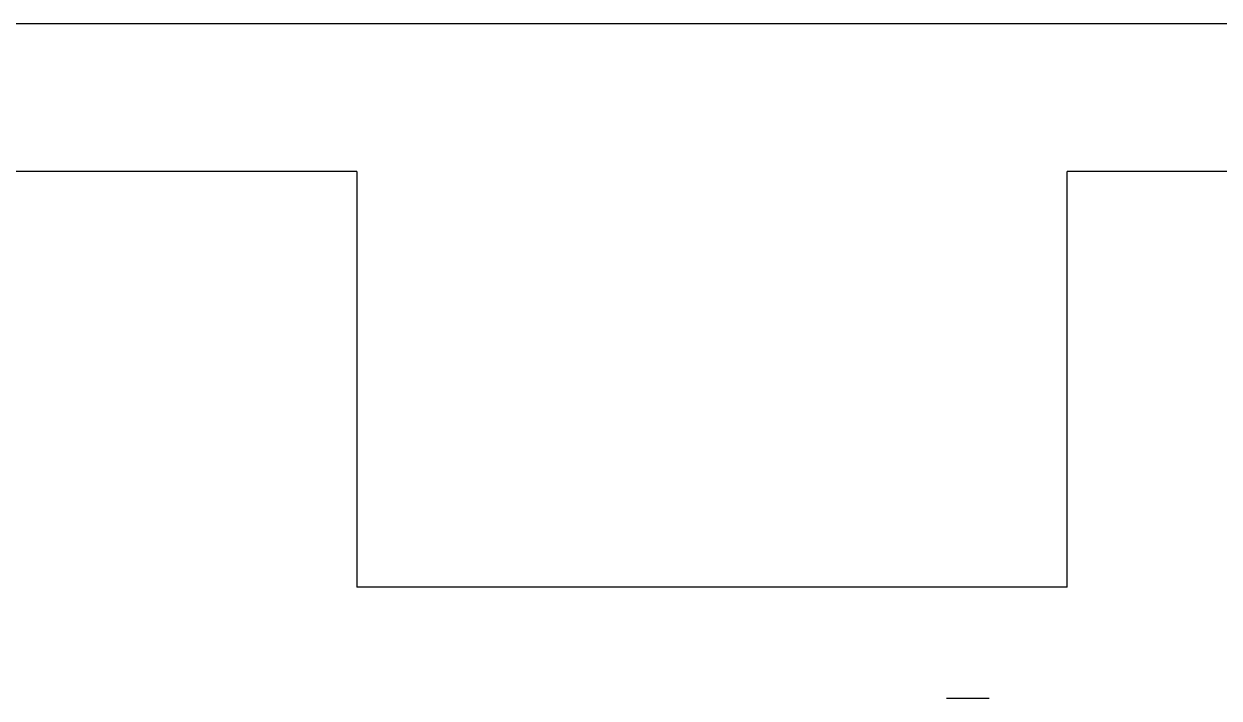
# Model space of a CAD drawing. Extents: x 16.7 to 47.9, y 2.6 to 52.9.
# Drawn here: x 36.738 to 41.197, y 50.358 to 52.871 of the extents above; entities that cross this region are included whole.
import ezdxf

# ---------------------------------------------------------------- set-up
doc = ezdxf.new("R2010")
doc.units = 0
doc.header["$LTSCALE"] = 16.335
doc.layers.get('0').update_dxf_attribs({"linetype": 'CONTINUOUS'})

msp = doc.modelspace()

# ---------------------------------------------------------------- linework, layer by layer
for p, q in [((37.9799, 52.3207), (31.0799, 52.3207)), ((37.9799, 52.3207), (37.9799, 50.7707)), ((40.6299, 50.7707), (40.6299, 52.3207)), ((42.6817, 52.3207), (40.6299, 52.3207)), ((40.6299, 50.7707), (37.9799, 50.7707)), ((40.1799, 50.3578), (40.3392, 50.3578))]:
    msp.add_line(p, q)
msp.add_lwpolyline([(26.5299, 45.0707), (47.3799, 45.0707), (47.3799, 46.4207), (46.2735, 46.4207, -0.841815), (45.7799, 47.0353), (45.7799, 50.9062, -0.841815), (46.2735, 51.5207), (47.3799, 51.5207), (47.3799, 52.8707), (26.5299, 52.8707)], format="xyb")

doc.saveas('drawing.dxf')
